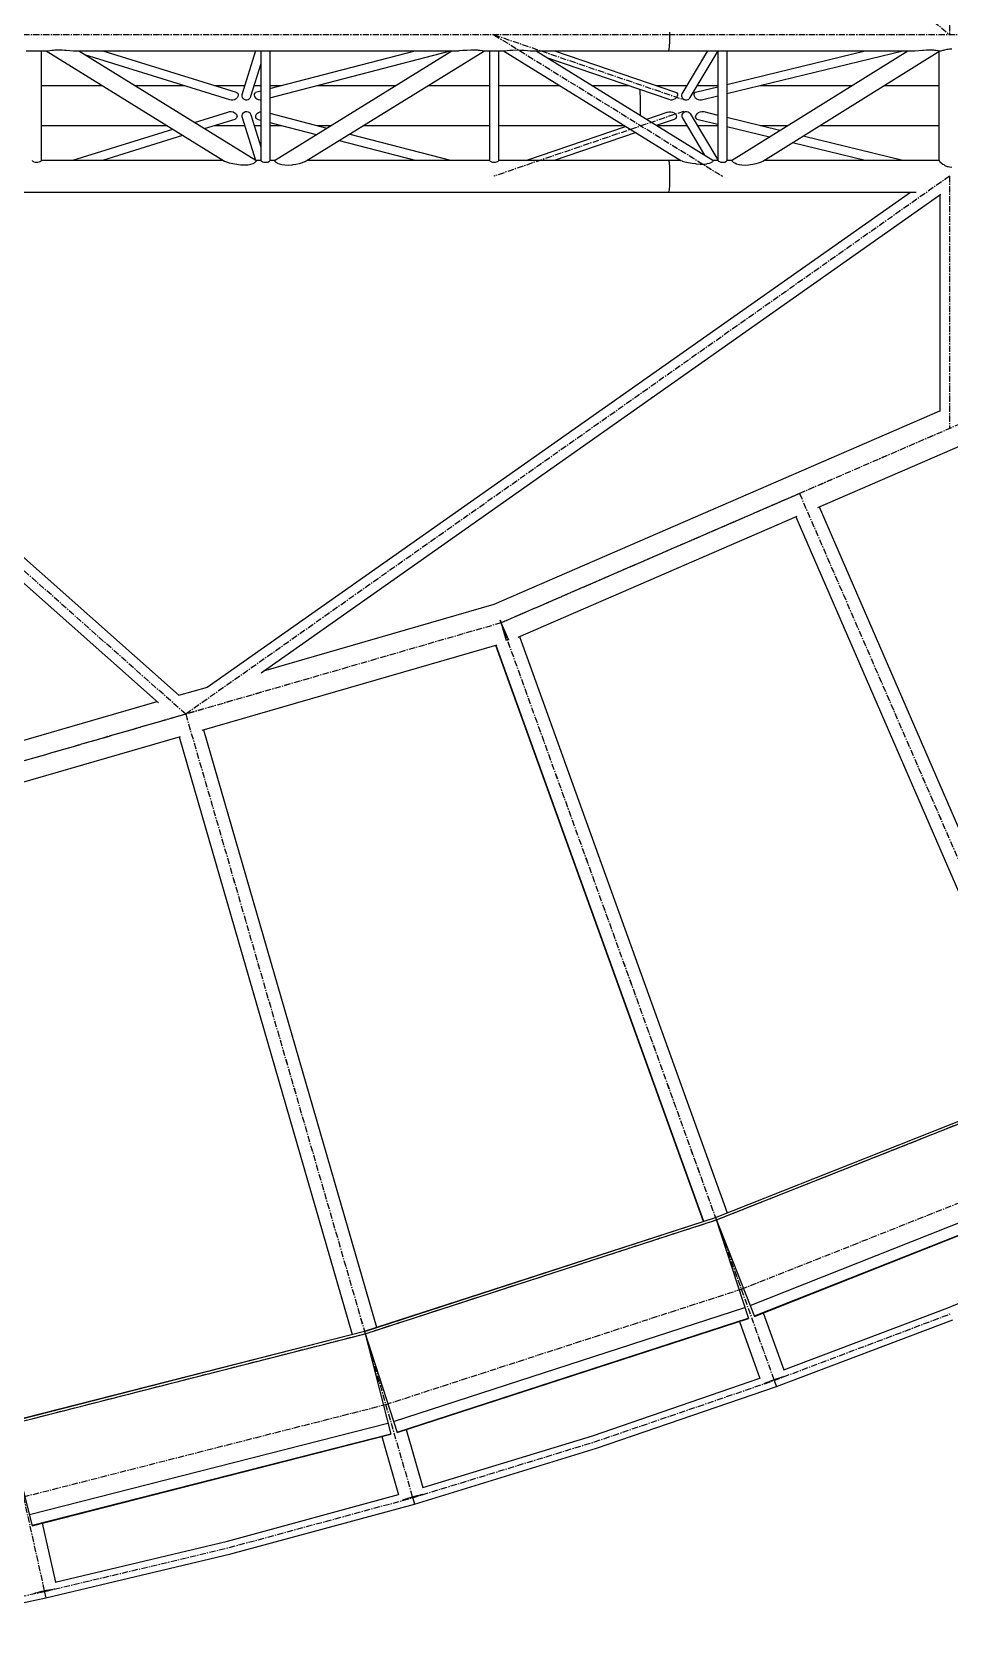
# Model space of a CAD drawing. Header units: millimetres. Extents: x 5143 to 30813, y 232 to 21408.
# Drawn here: x 24006 to 25174, y 672 to 2714 of the extents above; entities that cross this region are included whole.
import ezdxf

# ---------------------------------------------------------------- set-up
doc = ezdxf.new("R2010")
doc.units = ezdxf.units.MM
doc.header["$LTSCALE"] = 0.25
doc.linetypes.add('CENTER', pattern=[50.8, 31.75, -6.35, 6.35, -6.35])
doc.linetypes.add('XKITLINE00', pattern=[0])

msp = doc.modelspace()

# ---------------------------------------------------------------- linework, layer by layer
at = {"color": 8, "linetype": 'CENTER'}
for p, q in [((23430, 4170.3), (25173.6, 2710.3)), ((25173.6, 4170.3), (25173.6, 2710.3)), ((24815.9, 2710.3), (23430, 2710.3)), ((24593.9, 2710.3), (24835.2, 2627.8)), ((24593.9, 2710.3), (24884.5, 2530.3)), ((26069.2, 2710.3), (24815.9, 2710.3)), ((24835.2, 2612.8), (24593.9, 2530.3)), ((24201.8, 1845.4), (23430, 2530.3)), ((25173.6, 2530.3), (24201.8, 1845.4)), ((25173.6, 2530.3), (25173.5, 2209)), ((25362.3, 2290.9), (24603, 1961.6)), ((25362.3, 2290.9), (24603, 1961.6)), ((25362.3, 2290.9), (24982.7, 2126.2)), ((24982.7, 2126.2), (24603, 1961.6)), ((24982.7, 2126.2), (25346.6, 1287.1)), ((24982.7, 2126.2), (25395.7, 1173.8)), ((24603, 1961.6), (23800.5, 1729.3)), ((24603, 1961.6), (23800.5, 1729.3)), ((24603, 1961.6), (24201.8, 1845.4)), ((24603, 1961.6), (24908.6, 1113.5)), ((24603, 1961.6), (24950.4, 997.3)), ((24201.8, 1845.4), (23800.5, 1729.3)), ((24201.8, 1845.4), (24490.5, 848)), ((24201.8, 1845.4), (24456.2, 966.6)), ((23800.5, 1729.3), (24022, 728.5)), ((24876.9, 1201.6), (25309.3, 1373.1)), ((24908.6, 1113.5), (25346.6, 1287.1)), ((24430.1, 1056.7), (24876.9, 1201.6)), ((24456.2, 966.6), (24908.6, 1113.5)), ((24950.4, 997.3), (25174.5, 1082)), ((23974, 940.3), (24430.1, 1056.7)), ((24721.7, 919), (24950.4, 997.3)), ((23995.3, 849.1), (24456.2, 966.6)), ((24490.5, 848), (24721.7, 919)), ((24257.2, 784.5), (24490.5, 848)), ((24022, 728.5), (24257.2, 784.5)), ((23792.2, 680.3), (24022, 728.5))]:
    msp.add_line(p, q, dxfattribs=at)
at = {"color": 8, "linetype": 'XKITLINE00'}
for p, q in [((24817, 2697.2), (24816.9, 2694.7)), ((24817.2, 2700.1), (24817, 2697.2)), ((24817.3, 2703.3), (24817.2, 2700.1)), ((24817.4, 2706.7), (24817.3, 2703.3)), ((24817.4, 2713.8), (24817.4, 2710.3)), ((24817.4, 2710.3), (24817.4, 2706.7)), ((23998.9, 2690), (24012, 2690)), ((24007.4, 2690), (24007.9, 2689.9)), ((24007.9, 2690), (24008.3, 2689.9)), ((24007.9, 2689.9), (24008.6, 2689.9)), ((24008.6, 2689.9), (24010.2, 2690)), ((24010.2, 2690), (24012, 2690)), ((24012, 2690), (24013.7, 2690)), ((24013.7, 2690), (24025.7, 2690)), ((24013.7, 2690), (24015.3, 2689.9)), ((24015.3, 2689.9), (24016.6, 2689.9)), ((24016.2, 2689.9), (24016.3, 2689.9)), ((24016.3, 2689.9), (24016.5, 2690)), ((24016.6, 2689.9), (24016.7, 2689.9)), ((24016.7, 2689.9), (24016.9, 2690)), ((24017.7, 2690), (24017.7, 2550)), ((24024, 2690), (24251.3, 2549.4)), ((24024.2, 2690), (24024.5, 2689.9)), ((24024.5, 2689.9), (24024.9, 2689.9)), ((24024.9, 2689.9), (24026.6, 2690)), ((24026.6, 2690), (24026.8, 2690)), ((24026.8, 2690), (24028.8, 2690.4)), ((24028.8, 2690.4), (24031.8, 2690.7)), ((24031.8, 2690.7), (24033.4, 2690.7)), ((24033.4, 2690.7), (24035.4, 2691)), ((24035.4, 2691), (24039.7, 2691.1)), ((24039.7, 2691.1), (24044.6, 2691)), ((24044.6, 2691), (24047.6, 2690.7)), ((24047.6, 2690.7), (24049.7, 2690.7)), ((24049.7, 2690.7), (24054.4, 2690.4)), ((24054.4, 2690.4), (24058.4, 2690)), ((24058.4, 2690), (24058.8, 2690)), ((24058.8, 2690), (24061.9, 2689.9)), ((24060.5, 2690), (24302.8, 2690)), ((24061.9, 2689.9), (24063.2, 2689.9)), ((24062.3, 2689.9), (24062.5, 2690)), ((24063.2, 2689.9), (24063.5, 2690)), ((24065.6, 2690), (24291.1, 2550.5)), ((24073.1, 2685.3), (24257.3, 2628)), ((24096.3, 2690), (24266, 2637.2)), ((24290.7, 2690), (24273.1, 2633.8)), ((24297.3, 2690), (24297.3, 2550.2)), ((24298.4, 2690), (24298.8, 2689.9)), ((24298.8, 2689.9), (24299.5, 2689.9)), ((24298.9, 2690), (24299.3, 2689.9)), ((24299.5, 2689.9), (24301.1, 2690)), ((24301.1, 2690), (24302.8, 2690)), ((24302.8, 2690), (24304.6, 2690)), ((24304.6, 2690), (24546, 2690)), ((24304.6, 2690), (24306.2, 2690)), ((24306.2, 2690), (24307.5, 2689.9)), ((24307.2, 2689.9), (24307.4, 2690)), ((24307.5, 2689.9), (24307.6, 2689.9)), ((24307.6, 2689.9), (24307.9, 2690)), ((24308.7, 2641.8), (24493.5, 2690)), ((24308.7, 2630.1), (24538.5, 2690)), ((24308.7, 2690), (24308.7, 2550)), ((24314.7, 2550.4), (24540.4, 2690)), ((24354.9, 2549.6), (24581.9, 2690)), ((24543.2, 2690), (24543.5, 2689.9)), ((24543.5, 2689.9), (24546, 2690)), ((24544, 2690), (24544.4, 2689.9)), ((24546, 2690), (24548.8, 2690)), ((24548.8, 2690), (24549.8, 2690.1)), ((24549.8, 2690.1), (24554.5, 2690.5)), ((24554.5, 2690.5), (24559.4, 2690.7)), ((24559.4, 2690.7), (24564.6, 2691)), ((24564.6, 2691), (24569.2, 2691.1)), ((24569.2, 2691.1), (24573.1, 2690.9)), ((24573.1, 2690.9), (24574, 2690.7)), ((24574, 2690.7), (24576.4, 2690.6)), ((24576.4, 2690.6), (24578.9, 2690.3)), ((24578.9, 2690.3), (24579.7, 2690)), ((24579.7, 2690), (24580.6, 2690)), ((24580.6, 2690), (24581.7, 2689.9)), ((24580.8, 2690), (24594, 2690)), ((24581.7, 2689.9), (24581.8, 2690)), ((24588.2, 2690), (24588.2, 2550.2)), ((24589.4, 2690), (24589.8, 2689.9)), ((24589.8, 2689.9), (24590.6, 2689.9)), ((24589.9, 2690), (24590.3, 2689.9)), ((24590.6, 2689.9), (24592.2, 2690)), ((24592.2, 2690), (24594, 2690)), ((24594, 2690), (24595.7, 2690)), ((24595.7, 2690), (24608.6, 2690)), ((24595.7, 2690), (24597.3, 2689.9)), ((24597.3, 2689.9), (24598.6, 2689.9)), ((24598.2, 2689.9), (24598.4, 2690)), ((24598.2, 2689.9), (24598.2, 2689.9)), ((24598.6, 2689.9), (24598.9, 2690)), ((24598.6, 2689.9), (24598.6, 2689.9)), ((24599.6, 2690), (24599.6, 2550)), ((24606, 2690), (24831.7, 2550.1)), ((24606.2, 2690), (24606.3, 2689.9)), ((24606.3, 2689.9), (24606.8, 2690)), ((24606.8, 2690), (24608.6, 2690)), ((24607.2, 2690), (24607.3, 2690)), ((24608.6, 2690), (24610.8, 2690.3)), ((24608.6, 2690), (24608.6, 2690)), ((24610.8, 2690.3), (24614, 2690.5)), ((24614, 2690.5), (24615.1, 2690.6)), ((24615.1, 2690.6), (24617.6, 2690.8)), ((24617.6, 2690.8), (24622, 2690.9)), ((24622, 2690.9), (24626.9, 2690.8)), ((24626.9, 2690.8), (24629.3, 2690.6)), ((24629.3, 2690.6), (24631.9, 2690.5)), ((24631.9, 2690.5), (24636.6, 2690.2)), ((24636.6, 2690.2), (24640, 2690)), ((24639.8, 2690), (24815.9, 2690)), ((24640, 2690), (24640.8, 2690)), ((24640.8, 2690), (24643.8, 2690)), ((24643.8, 2690), (24644.8, 2689.9)), ((24644.8, 2689.9), (24644.9, 2690)), ((24647.5, 2690), (24872.6, 2550.5)), ((24661.9, 2681), (24816.4, 2628.2)), ((24670.9, 2690), (24824.9, 2637.3)), ((24816.2, 2690.3), (24815.9, 2690)), ((24816.2, 2690.3), (24815.9, 2690)), ((24815.9, 2690), (24884.4, 2690)), ((24816.4, 2691.2), (24816.2, 2690.3)), ((24816.4, 2691.2), (24816.2, 2690.3)), ((24816.6, 2692.7), (24816.4, 2691.2)), ((24816.9, 2694.7), (24816.6, 2692.7)), ((24865.8, 2690), (24832.9, 2635.1)), ((24878.8, 2689.7), (24843.3, 2630.3)), ((24878.8, 2690), (24878.8, 2550.3)), ((24880.3, 2690), (24880.7, 2689.9)), ((24880.7, 2689.9), (24881.1, 2689.9)), ((24880.8, 2690), (24881.1, 2689.9)), ((24881.1, 2689.9), (24882.6, 2690)), ((24882.6, 2690), (24884.4, 2690)), ((24884.4, 2690), (24886.1, 2690)), ((24886.1, 2690), (25127.1, 2690)), ((24886.1, 2690), (24887.8, 2690)), ((24887.8, 2690), (24889, 2689.9)), ((24888.9, 2689.9), (24889.1, 2690)), ((24889, 2689.9), (24889.3, 2689.9)), ((24889.3, 2689.9), (24889.6, 2690)), ((24890.2, 2635.4), (25114.2, 2690)), ((24890.2, 2647), (25066.4, 2690)), ((24890.2, 2690), (24890.2, 2549.8)), ((24896.2, 2550.4), (25120.4, 2690)), ((24936, 2549.5), (25161.3, 2689.8)), ((25123.5, 2690), (25123.9, 2689.9)), ((25123.9, 2689.9), (25125.9, 2690)), ((25124.5, 2690), (25124.8, 2689.9)), ((25125.9, 2690), (25129.3, 2690)), ((25129.3, 2690), (25129.6, 2690)), ((25129.6, 2690), (25134.3, 2690.4)), ((25134.3, 2690.4), (25139.2, 2690.7)), ((25139.2, 2690.7), (25140.4, 2690.7)), ((25140.4, 2690.7), (25144.3, 2691)), ((25144.3, 2691), (25149, 2691.1)), ((25149, 2691.1), (25153, 2690.9)), ((25153, 2690.9), (25154.3, 2690.7)), ((25154.3, 2690.7), (25156.2, 2690.6)), ((25156.2, 2690.6), (25158.8, 2690.3)), ((25158.8, 2690.3), (25159.9, 2690)), ((25159.9, 2690), (25160.4, 2690)), ((25160, 2688.9), (25160, 2550.4)), ((25160.4, 2690), (25161.5, 2689.9)), ((25160.5, 2689.2), (25160.7, 2689.3)), ((25160.7, 2689.3), (25161.3, 2689.8)), ((25160.8, 2690), (25162.2, 2690)), ((25161.1, 2689.6), (25161.2, 2689.6)), ((25161.3, 2689.8), (25161.6, 2689.9)), ((25161.5, 2689.9), (25161.6, 2690)), ((25161.5, 2689.9), (25161.5, 2689.9)), ((25161.6, 2689.9), (25162.9, 2690)), ((25161.6, 2689.9), (25161.7, 2690)), ((25162.9, 2690), (25165.1, 2690.6)), ((25165.1, 2690.6), (25166.1, 2690.7)), ((25166.1, 2690.7), (25167.7, 2691.3)), ((25167.7, 2691.3), (25170.6, 2691.9)), ((25170.6, 2691.9), (25172, 2692)), ((25172, 2692), (25173.6, 2692.3)), ((25173.6, 2692.3), (25176.6, 2692.4)), ((24297.3, 2673.1), (24284.3, 2631.6)), ((24017.7, 2645.7), (24095.6, 2645.7)), ((24137.2, 2645.7), (24200.5, 2645.7)), ((24238.7, 2645.7), (24276.8, 2645.7)), ((24266, 2637.2), (24267, 2636.5)), ((24267, 2636.5), (24267.4, 2636.2)), ((24267.4, 2636.2), (24268.3, 2635)), ((24268.3, 2635), (24268.5, 2633.4)), ((24273.1, 2633.8), (24273.1, 2633.2)), ((24288.7, 2645.7), (24297.3, 2645.7)), ((24289.5, 2636.1), (24288.8, 2634.8)), ((24288.8, 2634.8), (24288.9, 2633.2)), ((24289.5, 2636.1), (24290, 2636.5)), ((24290, 2636.5), (24290.7, 2637.1)), ((24290.7, 2637.1), (24292.4, 2637.6)), ((24292.4, 2637.6), (24297.3, 2638.9)), ((24308.7, 2645.7), (24323.4, 2645.7)), ((24368.4, 2645.7), (24468.8, 2645.7)), ((24510.3, 2645.7), (24588.2, 2645.7)), ((24599.6, 2645.7), (24677.5, 2645.7)), ((24719, 2645.7), (24765.3, 2645.7)), ((24779.3, 2640.9), (24779.3, 2640.8)), ((24779.3, 2640.8), (24779.6, 2638.2)), ((24779.6, 2638.2), (24779.7, 2635.2)), ((24779.7, 2635.2), (24779.9, 2631.8)), ((24800.4, 2645.7), (24839.3, 2645.7)), ((24824.9, 2637.3), (24825.9, 2636.7)), ((24825.9, 2636.7), (24826.4, 2636.4)), ((24826.4, 2636.4), (24827.3, 2635.1)), ((24827.3, 2635.1), (24827.5, 2633.6)), ((24832.9, 2635.1), (24832.5, 2633.6)), ((24848.9, 2636.2), (24848.3, 2634.9)), ((24848.3, 2634.9), (24848.3, 2633.4)), ((24848.9, 2636.2), (24849.4, 2636.6)), ((24849.4, 2636.6), (24850.1, 2637.2)), ((24850.1, 2637.2), (24851.9, 2637.7)), ((24851.9, 2637.7), (24878.8, 2644.2)), ((24852.5, 2645.7), (24878.8, 2645.7)), ((24932.5, 2645.7), (25049.2, 2645.7)), ((25090.5, 2645.7), (25160, 2645.7)), ((24257.3, 2628), (24259.4, 2627.5)), ((24259.4, 2627.5), (24261.7, 2627.4)), ((24261.7, 2627.4), (24263.8, 2627.9)), ((24263.8, 2627.9), (24265.7, 2628.9)), ((24265.7, 2628.9), (24266.5, 2629.6)), ((24266.5, 2629.6), (24267.2, 2630.2)), ((24268.2, 2631.8), (24267.2, 2630.2)), ((24268.5, 2633.2), (24268.2, 2631.8)), ((24268.5, 2633.4), (24268.5, 2633.2)), ((24273.1, 2633.2), (24273.1, 2632.2)), ((24273.1, 2632.2), (24273.6, 2630.6)), ((24273.6, 2630.6), (24274.3, 2629.6)), ((24274.3, 2629.6), (24274.6, 2629.2)), ((24274.6, 2629.2), (24276, 2628.1)), ((24276, 2628.1), (24277.7, 2627.5)), ((24277.7, 2627.5), (24279.4, 2627.4)), ((24279.4, 2627.4), (24281.1, 2627.8)), ((24281.1, 2627.8), (24282.6, 2628.8)), ((24283.3, 2629.6), (24282.6, 2628.8)), ((24283.7, 2630.1), (24283.3, 2629.6)), ((24284.3, 2631.6), (24283.7, 2630.1)), ((24288.9, 2633.2), (24289.4, 2631.6)), ((24289.4, 2631.6), (24290.6, 2630)), ((24290.6, 2630), (24291.1, 2629.6)), ((24291.1, 2629.6), (24292.2, 2628.7)), ((24292.2, 2628.7), (24294.1, 2627.8)), ((24294.1, 2627.8), (24296.3, 2627.4)), ((24296.3, 2627.4), (24297.3, 2627.4)), ((24779.9, 2631.8), (24780, 2628.1)), ((24780, 2628.1), (24780.1, 2624.2)), ((24780.1, 2616.3), (24780, 2612.4)), ((24780.1, 2624.2), (24780.1, 2620.3)), ((24780.1, 2620.3), (24780.1, 2616.3)), ((24816.4, 2628.2), (24818.6, 2627.6)), ((24818.6, 2627.6), (24820.8, 2627.6)), ((24820.8, 2627.6), (24823, 2628.1)), ((24823, 2628.1), (24824.8, 2629.1)), ((24824.8, 2629.1), (24825.6, 2629.8)), ((24825.6, 2629.8), (24826.3, 2630.4)), ((24827.2, 2632), (24826.3, 2630.4)), ((24827.5, 2633.4), (24827.2, 2632)), ((24827.5, 2633.6), (24827.5, 2633.4)), ((24832.5, 2633.6), (24832.5, 2633.2)), ((24832.5, 2633.2), (24832.6, 2632)), ((24832.6, 2632), (24833.2, 2630.4)), ((24833.2, 2630.4), (24833.8, 2629.6)), ((24833.8, 2629.6), (24834.3, 2629)), ((24834.3, 2629), (24835.8, 2628)), ((24835.8, 2628), (24837.5, 2627.5)), ((24837.5, 2627.5), (24839.2, 2627.4)), ((24839.2, 2627.4), (24840.9, 2627.9)), ((24840.9, 2627.9), (24842.3, 2628.9)), ((24842.8, 2629.6), (24842.3, 2628.9)), ((24843.3, 2630.3), (24842.8, 2629.6)), ((24848.3, 2633.4), (24848.4, 2633.3)), ((24848.4, 2633.3), (24848.9, 2631.8)), ((24848.9, 2631.8), (24850, 2630.2)), ((24850, 2630.2), (24850.7, 2629.7)), ((24850.7, 2629.7), (24851.6, 2628.9)), ((24851.6, 2628.9), (24853.6, 2627.9)), ((24853.6, 2627.9), (24855.8, 2627.5)), ((24855.8, 2627.5), (24858, 2627.5)), ((24858, 2627.5), (24878.8, 2632.6)), ((24017.7, 2594.9), (24177.8, 2594.9)), ((24213, 2598.8), (24255.2, 2611.9)), ((24225.8, 2590.9), (24264.7, 2603)), ((24238.7, 2594.9), (24276.8, 2594.9)), ((24255.2, 2611.9), (24257.4, 2612.5)), ((24257.4, 2612.5), (24259.7, 2612.5)), ((24259.7, 2612.5), (24262, 2612.1)), ((24262, 2612.1), (24264, 2611.1)), ((24264, 2611.1), (24264.9, 2610.3)), ((24264.7, 2603), (24265.5, 2603.5)), ((24264.9, 2610.3), (24265.6, 2609.8)), ((24265.5, 2603.5), (24266.1, 2603.9)), ((24265.6, 2609.8), (24266.7, 2608.3)), ((24266.9, 2605.2), (24266.1, 2603.9)), ((24266.7, 2608.3), (24267, 2606.7)), ((24267.1, 2606.7), (24266.9, 2605.2)), ((24267, 2606.7), (24267.1, 2606.7)), ((24273.7, 2609.2), (24273.2, 2607.6)), ((24273.2, 2607.6), (24273.3, 2606.7)), ((24273.3, 2606.7), (24273.3, 2606.1)), ((24273.3, 2606.1), (24290.6, 2550.8)), ((24274.4, 2610.3), (24273.7, 2609.2)), ((24274.6, 2610.6), (24274.4, 2610.3)), ((24274.6, 2610.6), (24276, 2611.7)), ((24276, 2611.7), (24277.7, 2612.4)), ((24277.7, 2612.4), (24279.4, 2612.6)), ((24279.4, 2612.6), (24281.2, 2612.2)), ((24281.2, 2612.2), (24282.7, 2611.3)), ((24282.7, 2611.3), (24283.6, 2610.3)), ((24283.6, 2610.3), (24283.8, 2610)), ((24283.8, 2610), (24284.4, 2608.5)), ((24284.4, 2608.5), (24297.3, 2567.5)), ((24288.7, 2594.9), (24297.3, 2594.9)), ((24290.7, 2606.7), (24290.5, 2605.4)), ((24290.5, 2605.4), (24291.1, 2604.1)), ((24291.4, 2608.6), (24290.7, 2607)), ((24290.7, 2607), (24290.7, 2606.7)), ((24291.1, 2604.1), (24291.8, 2603.5)), ((24292.7, 2610.1), (24291.4, 2608.6)), ((24291.8, 2603.5), (24292.3, 2603.1)), ((24292.3, 2603.1), (24294, 2602.5)), ((24292.7, 2610.1), (24293, 2610.3)), ((24293, 2610.3), (24294.4, 2611.3)), ((24294, 2602.5), (24297.3, 2601.7)), ((24294.4, 2611.3), (24296.5, 2612.2)), ((24296.5, 2612.2), (24297.3, 2612.3)), ((24308.7, 2610.4), (24381.3, 2591.5)), ((24308.7, 2598.7), (24367.9, 2583.3)), ((24308.7, 2594.9), (24323.3, 2594.9)), ((24368.4, 2594.9), (24386.6, 2594.9)), ((24428.1, 2594.9), (24588.2, 2594.9)), ((24599.6, 2594.9), (24759.5, 2594.9)), ((24635.7, 2550.6), (24761.5, 2593.6)), ((24780, 2612.4), (24779.9, 2608.7)), ((24779.9, 2608.7), (24779.9, 2608)), ((24788.3, 2602.7), (24814.4, 2611.7)), ((24800.8, 2595), (24823.6, 2602.8)), ((24801, 2594.9), (24839.2, 2594.9)), ((24814.4, 2611.7), (24816.5, 2612.3)), ((24816.5, 2612.3), (24818.9, 2612.3)), ((24818.9, 2612.3), (24821.2, 2611.9)), ((24821.2, 2611.9), (24823.1, 2610.9)), ((24823.1, 2610.9), (24824.1, 2610.1)), ((24823.6, 2602.8), (24824.4, 2603.3)), ((24824.1, 2610.1), (24824.7, 2609.6)), ((24824.4, 2603.3), (24825, 2603.7)), ((24824.7, 2609.6), (24825.7, 2608.1)), ((24825.9, 2605), (24825, 2603.7)), ((24825.7, 2608.1), (24826.1, 2606.5)), ((24826.1, 2606.5), (24825.9, 2605)), ((24826.1, 2606.5), (24826.1, 2606.5)), ((24833.5, 2609.4), (24832.9, 2607.8)), ((24832.9, 2607.8), (24832.9, 2606.7)), ((24832.9, 2606.7), (24832.9, 2606.2)), ((24832.9, 2606.2), (24833.3, 2604.8)), ((24833.3, 2604.8), (24861.8, 2557.2)), ((24834.2, 2610.3), (24833.5, 2609.4)), ((24834.5, 2610.8), (24834.2, 2610.3)), ((24834.5, 2610.8), (24835.9, 2611.8)), ((24835.9, 2611.8), (24837.6, 2612.4)), ((24837.6, 2612.4), (24839.4, 2612.5)), ((24839.4, 2612.5), (24841.1, 2612.1)), ((24841.1, 2612.1), (24842.5, 2611.2)), ((24842.5, 2611.2), (24843.2, 2610.3)), ((24843.2, 2610.3), (24843.6, 2609.9)), ((24843.6, 2609.9), (24878.8, 2550.9)), ((24850.3, 2606.7), (24850.1, 2605.3)), ((24850.1, 2605.3), (24850.7, 2604)), ((24851, 2608.4), (24850.3, 2606.8)), ((24850.3, 2606.8), (24850.3, 2606.7)), ((24850.7, 2604), (24851.3, 2603.5)), ((24852.3, 2609.9), (24851, 2608.4)), ((24851.3, 2603.5), (24851.9, 2603)), ((24851.9, 2603), (24853.6, 2602.4)), ((24852.3, 2609.9), (24852.8, 2610.2)), ((24852.5, 2594.9), (24878.8, 2594.9)), ((24852.8, 2610.2), (24854.1, 2611.2)), ((24853.6, 2602.4), (24878.8, 2596.3)), ((24854.1, 2611.2), (24856.2, 2612.1)), ((24856.2, 2612.1), (24858.5, 2612.5)), ((24858.5, 2612.5), (24860.9, 2612.4)), ((24860.9, 2612.4), (24878.8, 2608)), ((24890.2, 2605.2), (24957.8, 2588.7)), ((24890.2, 2593.5), (24944.3, 2580.3)), ((24932.6, 2594.9), (24967.6, 2594.9)), ((25008.9, 2594.9), (25160, 2594.9)), ((24058.1, 2550.6), (24185.4, 2590.2)), ((24096.3, 2550.6), (24198.1, 2582.3)), ((24397.1, 2575.7), (24493.5, 2550.6)), ((24410.4, 2583.9), (24538.5, 2550.6)), ((24670.9, 2550.6), (24774, 2585.9)), ((24973.9, 2573.1), (25066.4, 2550.6)), ((24987.4, 2581.5), (25114.3, 2550.6)), ((24006.3, 2550.2), (24006.3, 2550.1)), ((24006.3, 2550.1), (24006.6, 2549.7)), ((24006.6, 2549.7), (24007.4, 2549.2)), ((24007.4, 2549.2), (24007.9, 2549)), ((24007.9, 2549), (24008.6, 2548.6)), ((24008.6, 2548.6), (24010.2, 2548.2)), ((24010.2, 2548.2), (24012, 2548)), ((24012, 2548), (24013.7, 2548.1)), ((24013.7, 2548.1), (24015.3, 2548.4)), ((24015.3, 2548.4), (24016.6, 2549)), ((24016.6, 2549), (24016.7, 2549)), ((24016.7, 2549), (24017.4, 2549.5)), ((24017.7, 2550), (24017.4, 2549.5)), ((24017.7, 2550.6), (24249.4, 2550.6)), ((24251.3, 2549.4), (24252.3, 2549)), ((24252.3, 2549), (24253.6, 2548.5)), ((24253.6, 2548.5), (24257.1, 2547.4)), ((24257.1, 2547.4), (24257.5, 2547.4)), ((24257.5, 2547.4), (24261.7, 2546.3)), ((24261.7, 2546.3), (24266.6, 2545.4)), ((24266.6, 2545.4), (24268.8, 2545.2)), ((24268.8, 2545.2), (24271.8, 2544.7)), ((24271.8, 2544.7), (24276.7, 2544.5)), ((24276.7, 2544.5), (24281, 2544.7)), ((24281, 2544.7), (24283, 2545.2)), ((24283, 2545.2), (24284.5, 2545.4)), ((24284.5, 2545.4), (24287.4, 2546.3)), ((24287.4, 2546.3), (24289.1, 2547.4)), ((24289.1, 2547.4), (24289.3, 2547.4)), ((24289.3, 2547.4), (24290.7, 2548.4)), ((24290.9, 2549), (24290.7, 2548.4)), ((24290.9, 2550.6), (24297.3, 2550.6)), ((24290.9, 2549), (24291.4, 2549.4)), ((24291.1, 2550.5), (24291.4, 2550.1)), ((24291.4, 2550.1), (24291.4, 2549.4)), ((24297.3, 2550.2), (24297.3, 2550.1)), ((24297.3, 2550.1), (24297.5, 2549.7)), ((24297.5, 2549.7), (24298.3, 2549.2)), ((24298.3, 2549.2), (24298.9, 2549)), ((24298.9, 2549), (24299.5, 2548.7)), ((24299.5, 2548.7), (24301.1, 2548.2)), ((24301.1, 2548.2), (24302.8, 2548)), ((24302.8, 2548), (24304.6, 2548)), ((24304.6, 2548), (24306.2, 2548.3)), ((24306.2, 2548.3), (24307.5, 2548.9)), ((24307.5, 2548.9), (24307.6, 2549)), ((24307.6, 2549), (24308.3, 2549.4)), ((24308.7, 2550), (24308.3, 2549.4)), ((24308.7, 2550.6), (24315, 2550.6)), ((24314.7, 2550.4), (24314.9, 2550.1)), ((24314.9, 2550.1), (24314.8, 2549.9)), ((24314.8, 2549.9), (24315.5, 2549.1)), ((24315.5, 2549.1), (24315.7, 2549)), ((24315.7, 2549), (24316.6, 2548.1)), ((24316.6, 2548.1), (24318.1, 2547.3)), ((24318.1, 2547.3), (24318.4, 2547)), ((24318.4, 2547), (24320.8, 2545.9)), ((24320.8, 2545.9), (24324, 2545.1)), ((24324, 2545.1), (24324.2, 2545.1)), ((24324.2, 2545.1), (24327.7, 2544.5)), ((24327.7, 2544.5), (24332.2, 2544.4)), ((24332.2, 2544.4), (24337.1, 2544.9)), ((24337.1, 2544.9), (24338.6, 2545.1)), ((24338.6, 2545.1), (24342, 2545.6)), ((24342, 2545.6), (24346.6, 2546.6)), ((24346.6, 2546.6), (24349, 2547.3)), ((24349, 2547.3), (24350.5, 2547.7)), ((24350.5, 2547.7), (24353.4, 2548.8)), ((24353.4, 2548.8), (24353.9, 2549)), ((24353.9, 2549), (24354.9, 2549.6)), ((24356.5, 2550.6), (24588.2, 2550.6)), ((24588.2, 2550.2), (24588.3, 2550.1)), ((24588.3, 2550.1), (24588.5, 2549.7)), ((24588.5, 2549.7), (24589.3, 2549.2)), ((24589.3, 2549.2), (24589.8, 2549)), ((24589.8, 2549), (24590.6, 2548.6)), ((24590.6, 2548.6), (24592.2, 2548.1)), ((24592.2, 2548.1), (24594, 2547.9)), ((24594, 2547.9), (24595.7, 2548)), ((24595.7, 2548), (24597.3, 2548.4)), ((24597.3, 2548.4), (24598.6, 2548.9)), ((24598.6, 2549), (24599.4, 2549.4)), ((24598.6, 2548.9), (24598.6, 2549)), ((24599.6, 2550), (24599.4, 2549.4)), ((24599.6, 2550.6), (24815.9, 2550.6)), ((24815.9, 2550.6), (24816.2, 2550.3)), ((24815.9, 2550.6), (24816.2, 2550.3)), ((24815.9, 2550.6), (24831, 2550.6)), ((24816.2, 2550.3), (24816.4, 2549.4)), ((24816.2, 2550.3), (24816.4, 2549.4)), ((24816.4, 2549.4), (24816.7, 2547.9)), ((24816.7, 2547.9), (24816.9, 2545.8)), ((24816.9, 2545.8), (24817.1, 2543.3)), ((24817.1, 2543.3), (24817.2, 2540.4)), ((24817.2, 2540.4), (24817.3, 2537.2)), ((24817.3, 2537.2), (24817.4, 2533.8)), ((24817.4, 2533.8), (24817.4, 2530.3)), ((24831.7, 2550.1), (24833.4, 2549.6)), ((24833.4, 2549.6), (24833.5, 2549.5)), ((24833.5, 2549.5), (24836.9, 2548.6)), ((24836.9, 2548.6), (24839.1, 2548.2)), ((24839.1, 2548.2), (24841.1, 2547.6)), ((24841.1, 2547.6), (24846.1, 2546.7)), ((24846.1, 2546.7), (24850.4, 2546.2)), ((24850.4, 2546.2), (24851.3, 2546)), ((24851.3, 2546), (24856.5, 2545.6)), ((24856.5, 2545.6), (24861.1, 2545.6)), ((24861.1, 2545.6), (24864.9, 2546.1)), ((24864.9, 2546.1), (24865.2, 2546.2)), ((24865.2, 2546.2), (24868.1, 2546.8)), ((24868.1, 2546.8), (24870.3, 2547.7)), ((24870.7, 2548.2), (24870.3, 2547.7)), ((24870.7, 2548.2), (24871.9, 2548.7)), ((24872.6, 2549.6), (24871.9, 2548.7)), ((24872.5, 2550.6), (24878.8, 2550.6)), ((24872.6, 2550.5), (24872.6, 2550.4)), ((24872.6, 2550.4), (24872.9, 2550.2)), ((24872.9, 2550.2), (24872.6, 2549.6)), ((24872.6, 2549.6), (24872.6, 2549.6)), ((24878.8, 2550.3), (24878.9, 2550.1)), ((24878.9, 2550.1), (24879.1, 2549.8)), ((24879.1, 2549.8), (24879.8, 2549.3)), ((24879.8, 2549.3), (24880.7, 2549)), ((24880.7, 2549), (24881.1, 2548.8)), ((24881.1, 2548.8), (24882.6, 2548.3)), ((24882.6, 2548.3), (24884.4, 2548)), ((24884.4, 2548), (24886.1, 2548)), ((24886.1, 2548), (24887.8, 2548.2)), ((24887.8, 2548.2), (24889, 2548.8)), ((24889, 2548.8), (24889.3, 2549)), ((24889.3, 2549), (24889.9, 2549.3)), ((24890.2, 2549.8), (24889.9, 2549.3)), ((24890.2, 2550.6), (24896.5, 2550.6)), ((24896.2, 2550.4), (24896.5, 2550.1)), ((24896.5, 2550.1), (24896.5, 2550)), ((24896.5, 2550), (24897.1, 2549.2)), ((24897.1, 2549.2), (24897.6, 2549)), ((24897.6, 2549), (24898.3, 2548.2)), ((24898.3, 2548.2), (24900.1, 2547.3)), ((24900.1, 2547.3), (24900.2, 2547.2)), ((24900.2, 2547.2), (24902.5, 2546.1)), ((24902.5, 2546.1), (24905.6, 2545.2)), ((24905.6, 2545.2), (24906.5, 2545.1)), ((24906.5, 2545.1), (24909.2, 2544.6)), ((24909.2, 2544.6), (24913.5, 2544.4)), ((24913.5, 2544.4), (24918.3, 2544.8)), ((24918.3, 2544.8), (24920.4, 2545.1)), ((24920.4, 2545.1), (24923.1, 2545.5)), ((24923.1, 2545.5), (24927.6, 2546.4)), ((24927.6, 2546.4), (24930.7, 2547.3)), ((24930.7, 2547.3), (24931.6, 2547.5)), ((24931.6, 2547.5), (24934.4, 2548.6)), ((24934.4, 2548.6), (24935.2, 2549)), ((24935.2, 2549), (24936, 2549.5)), ((24937.8, 2550.6), (25160, 2550.6)), ((25160, 2550.4), (25160.2, 2550.1)), ((25160.2, 2550.1), (25160.3, 2549.7)), ((25160.3, 2549.7), (25161.1, 2549)), ((25161.1, 2549), (25161.3, 2548.7)), ((25161.3, 2548.7), (25162.9, 2547.3)), ((25162.9, 2547.3), (25165.1, 2545.6)), ((25165.1, 2545.6), (25166.1, 2545.1)), ((25166.1, 2545.1), (25167.7, 2544)), ((25167.7, 2544), (25170.6, 2542.8)), ((25170.6, 2542.8), (25172, 2542.4)), ((25172, 2542.4), (25173.6, 2542)), ((25173.6, 2542), (25176.6, 2541.9)), ((24816.7, 2512.7), (24816.4, 2511.2)), ((24816.9, 2514.7), (24816.7, 2512.7)), ((24817.1, 2517.2), (24816.9, 2514.7)), ((24817.2, 2520.1), (24817.1, 2517.2)), ((24817.3, 2523.3), (24817.2, 2520.1)), ((24817.4, 2526.7), (24817.3, 2523.3)), ((24817.4, 2530.3), (24817.4, 2526.7)), ((23551.9, 2510), (24815.9, 2510)), ((24229.1, 1879.6), (25123.7, 2510)), ((24297.7, 1898.1), (25162.5, 2507.5)), ((24816.2, 2510.3), (24815.9, 2510)), ((24816.2, 2510.3), (24815.9, 2510)), ((24815.9, 2510), (25131.2, 2510)), ((24816.4, 2511.2), (24816.2, 2510.3)), ((24816.4, 2511.2), (24816.2, 2510.3)), ((25161.4, 2506.8), (25161.4, 2230.8)), ((23506.2, 2478.9), (24193.5, 1869.1)), ((23506.2, 2446.4), (24167, 1860)), ((25005.8, 2108.6), (25360.8, 2262.5)), ((24594.4, 1985.5), (25161.4, 2231.4)), ((25007.6, 2109.3), (25322.5, 1383.1)), ((24624.9, 1943.4), (24979.8, 2097.3)), ((24978, 2096.5), (25292.9, 1370.2)), ((24301.3, 1900.7), (24594.4, 1985.5)), ((24601.5, 1965.2), (24612.4, 1940)), ((24601.9, 1965.4), (24609.6, 1939)), ((24604.3, 1957.1), (24604.9, 1957.3)), ((24604.4, 1957), (24605, 1957.2)), ((24626.5, 1944.1), (24890.6, 1210.7)), ((24626.5, 1944.1), (24890.7, 1210.8)), ((24222.5, 1825), (24597.9, 1933.7)), ((24596.1, 1933.2), (24860.3, 1199.8)), ((24596.2, 1933.2), (24860.4, 1199.8)), ((24193.1, 1869.4), (24229.6, 1879.9)), ((23794.7, 1754.1), (24165.5, 1861.4)), ((24224.3, 1825.5), (24444.5, 1064.9)), ((23819.8, 1708.4), (24195.2, 1817.1)), ((24193.3, 1816.5), (24413.5, 1055.9)), ((24875.7, 1204.8), (25307.9, 1376.2)), ((24875.7, 1204.6), (25307.9, 1376)), ((24876.9, 1201.6), (25309.3, 1373.1)), ((24920.1, 1092.6), (25352.5, 1264.1)), ((24925.4, 1079.3), (25357.8, 1250.7)), ((24925.5, 1078.8), (25358, 1250.3)), ((24429.1, 1059.7), (24875.7, 1204.6)), ((24429.2, 1059.9), (24875.7, 1204.8)), ((24875.7, 1204.6), (24925.5, 1078.8)), ((24875.9, 1204.7), (24917.6, 1076)), ((24430.1, 1056.7), (24876.9, 1201.6)), ((25171.4, 1089.8), (25377.5, 1175.3)), ((24466.3, 945.1), (24913, 1090.1)), ((24936.6, 1083.2), (24962.7, 1010.9)), ((24962.7, 1010.9), (25171.4, 1089.8)), ((24470.7, 931.5), (24917.5, 1076.4)), ((24470.9, 931), (24917.6, 1076)), ((24906.2, 1072.3), (24932.3, 999.9)), ((24953.3, 989.4), (25177.6, 1074.2)), ((23973.1, 943.6), (24429.2, 1059.9)), ((23973.2, 943.4), (24429.3, 1059.8)), ((23974, 940.3), (24430.1, 1056.7)), ((24429.1, 1059.7), (24470.9, 931)), ((24429.3, 1059.8), (24462.8, 928.7)), ((24955.8, 1000.1), (24958.3, 1001)), ((24955.9, 1000.2), (24958.6, 1001.1)), ((24958.3, 1001), (24960.6, 1001.7)), ((24958.6, 1001.1), (24960.9, 1001.8)), ((24960.6, 1001.7), (24962.5, 1002.2)), ((24960.9, 1001.8), (24962.9, 1002.3)), ((24962.5, 1002.2), (24962.6, 1002.2)), ((24962.9, 1002.3), (24963.2, 1002.4)), ((24719.1, 926.9), (24932.4, 1000)), ((24724.3, 911), (24953.3, 989.4)), ((24937.3, 993.1), (24937.6, 993.2)), ((24937.6, 993.2), (24939.5, 994.1)), ((24937.9, 993.3), (24938.1, 993.4)), ((24938.1, 993.4), (24939.8, 994.2)), ((24939.5, 994.1), (24941.7, 995)), ((24939.8, 994.2), (24942, 995.1)), ((24941.7, 995), (24944.3, 996.1)), ((24942, 995.1), (24944.5, 996.1)), ((24944.3, 996.1), (24947.1, 997.1)), ((24944.5, 996.1), (24947.3, 997.1)), ((24947.1, 997.1), (24950.1, 998.2)), ((24947.3, 997.1), (24950.1, 998.2)), ((24950.1, 998.2), (24953.1, 999.3)), ((24950.1, 998.2), (24953, 999.2)), ((24950.1, 998.2), (24953.3, 989.4)), ((24950.1, 998.2), (24953.3, 989.4)), ((24953, 999.2), (24955.8, 1000.1)), ((24953.1, 999.3), (24955.9, 1000.2)), ((23973.2, 943.4), (24006.6, 812.3)), ((24002.9, 826.7), (24459.1, 943)), ((24006.5, 812.8), (24462.6, 929.1)), ((24006.6, 812.3), (24462.8, 928.7)), ((24451.2, 925.7), (24472.6, 851.8)), ((24482.2, 934.7), (24503.6, 860.8)), ((24503.6, 860.8), (24719.1, 926.9)), ((24492.8, 839.9), (24724.3, 911)), ((24255.1, 792.6), (24472.6, 851.9)), ((24259.3, 776.4), (24492.8, 839.9)), ((24477.1, 844.7), (24477.4, 844.8)), ((24477.4, 844.8), (24479.3, 845.5)), ((24477.7, 844.9), (24477.9, 844.9)), ((24477.9, 844.9), (24479.7, 845.6)), ((24479.3, 845.5), (24481.6, 846.3)), ((24479.7, 845.6), (24482, 846.4)), ((24481.6, 846.3), (24484.3, 847.2)), ((24482, 846.4), (24484.5, 847.2)), ((24484.3, 847.2), (24487.2, 848.1)), ((24484.5, 847.2), (24487.3, 848.1)), ((24487.2, 848.1), (24490.2, 849)), ((24487.3, 848.1), (24490.2, 848.9)), ((24490.2, 849), (24493.3, 849.8)), ((24490.2, 848.9), (24493.2, 849.8)), ((24490.2, 848.9), (24492.8, 839.9)), ((24490.2, 848.9), (24492.8, 839.9)), ((24493.2, 849.8), (24496, 850.5)), ((24493.3, 849.8), (24496.2, 850.6)), ((24496, 850.5), (24498.6, 851.2)), ((24496.2, 850.6), (24498.9, 851.3)), ((24498.6, 851.2), (24500.9, 851.7)), ((24498.9, 851.3), (24501.3, 851.9)), ((24500.9, 851.7), (24502.8, 852.1)), ((24501.3, 851.9), (24503.2, 852.3)), ((24502.8, 852.1), (24503, 852.2)), ((24503.2, 852.3), (24503.6, 852.3)), ((24019.2, 815.5), (24035.9, 740.4)), ((24023.8, 720.3), (24259.3, 776.4)), ((24035.8, 740.4), (24255.1, 792.6)), ((23793.9, 672), (24023.8, 720.3)), ((24008.4, 726), (24008.7, 726.1)), ((24008.7, 726.1), (24010.6, 726.7)), ((24009, 726.2), (24009.2, 726.2)), ((24009.2, 726.2), (24011, 726.8)), ((24010.6, 726.7), (24013, 727.4)), ((24011, 726.8), (24013.3, 727.4)), ((24013, 727.4), (24015.7, 728.1)), ((24013.3, 727.4), (24015.9, 728.1)), ((24015.7, 728.1), (24018.7, 728.8)), ((24015.9, 728.1), (24018.8, 728.8)), ((24018.7, 728.8), (24021.7, 729.5)), ((24018.8, 728.8), (24021.7, 729.4)), ((24021.7, 729.5), (24024.8, 730.1)), ((24021.7, 729.4), (24024.7, 730.1)), ((24021.7, 729.4), (24023.8, 720.3)), ((24021.7, 729.4), (24023.8, 720.3)), ((24024.7, 730.1), (24027.6, 730.7)), ((24024.8, 730.1), (24027.8, 730.7)), ((24027.6, 730.7), (24030.2, 731.2)), ((24027.8, 730.7), (24030.5, 731.2)), ((24030.2, 731.2), (24032.6, 731.5)), ((24030.5, 731.2), (24032.9, 731.7)), ((24032.6, 731.5), (24034.5, 731.8)), ((24032.9, 731.7), (24034.9, 731.9)), ((24034.5, 731.8), (24034.7, 731.8)), ((24034.9, 731.9), (24035.3, 732))]:
    msp.add_line(p, q, dxfattribs=at)
for centre in [(24593.9, 2710.3), (24593.9, 2710.3), (24815.9, 2710.3), (24815.9, 2710.3), (25173.6, 2710.3), (25173.6, 2710.3), (24835.2, 2627.8), (24835.2, 2612.8), (24593.9, 2530.3), (24884.5, 2530.3), (25173.6, 2530.3), (25173.6, 2530.3), (25173.5, 2209), (24982.7, 2126.2), (24982.7, 2126.2), (24982.7, 2126.2), (24982.7, 2126.2), (24982.7, 2126.2), (24603, 1961.6), (24603, 1961.6), (24603, 1961.6), (24603, 1961.6), (24603, 1961.6), (24603, 1961.6), (24603, 1961.6), (24603, 1961.6), (24603, 1961.6), (24603, 1961.6), (24201.8, 1845.4), (24201.8, 1845.4), (24201.8, 1845.4), (24201.8, 1845.4), (24201.8, 1845.4), (24201.8, 1845.4), (24201.8, 1845.4), (24876.9, 1201.6), (24876.9, 1201.6), (24908.6, 1113.5), (24908.6, 1113.5), (24908.6, 1113.5), (24430.1, 1056.7), (24430.1, 1056.7), (24950.4, 997.3), (24950.4, 997.3), (24950.4, 997.3), (24456.2, 966.6), (24456.2, 966.6), (24456.2, 966.6), (24721.7, 919), (24721.7, 919), (24490.5, 848), (24490.5, 848), (24490.5, 848), (24257.2, 784.5), (24257.2, 784.5), (24022, 728.5), (24022, 728.5), (24022, 728.5)]:
    msp.add_circle(centre, 0.05, dxfattribs=at)

doc.saveas('drawing.dxf')
